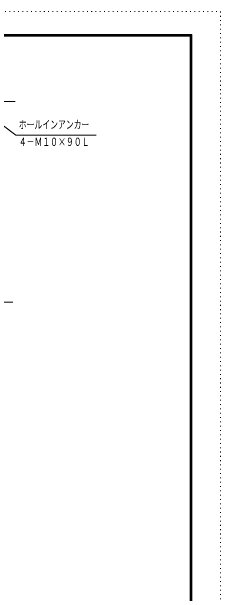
# Model space of a CAD drawing. Units: millimetres, scale not verified. Extents: x -5940 to 5940, y -4200 to 4200.
# Drawn here: x 4484 to 5940, y 155 to 4200 of the extents above; entities that cross this region are included whole.
import ezdxf
from ezdxf.enums import TextEntityAlignment as Align

# ---------------------------------------------------------------- set-up
doc = ezdxf.new("R2010")
doc.units = ezdxf.units.MM
doc.header["$LTSCALE"] = 10
doc.linetypes.add('USER3', pattern=[24, 12, -5, 2, -5])
doc.linetypes.add('USER5', pattern=[3, 0.5, -2.5])
for name, color, linetype, lineweight in [('0-4_2-2CENTER', 3, 'USER3', 18), ('0-6_2-5DIM', 3, 'Continuous', 18), ('0-8_F-F', 5, 'Continuous', 18), ('0-9_F-E_J_ADD', 5, 'USER5', 18)]:
    doc.layers.add(name, color=color, linetype=linetype, lineweight=lineweight)
doc.styles.add('ＭＳ ゴシック', font='')
doc.styles.get('ＭＳ ゴシック').set_extended_font_data('MS Gothic')

msp = doc.modelspace()

# ---------------------------------------------------------------- linework, layer by layer
at = {"layer": '0-4_2-2CENTER'}
for p, q in [((4509.7, 3574.57), (2213.7, 3574.57)), ((2213.7, 2179.57), (4509.7, 2179.57))]:
    msp.add_line(p, q, dxfattribs=at)
at = {"layer": '0-6_2-5DIM'}
msp.add_lwpolyline([(4206.51, 3570.99), (4514.48, 3342.01), (5074.48, 3342.01)], dxfattribs=at)
at = {"layer": '0-8_F-F'}
for points in [[(5740, -4000), (-5740, -4000), (-5740, 4040), (5740, 4040)], [(5739, -3999), (-5739, -3999), (-5739, 4039), (5739, 4039)], [(5738, -3998), (5738, 4038), (-5738, 4038), (-5738, -3998)], [(5737, -3997), (-5737, -3997), (-5737, 4037), (5737, 4037)], [(5736, -3996), (5736, 4036), (-5736, 4036), (-5736, -3996)], [(5735, -3995), (-5735, -3995), (-5735, 4035), (5735, 4035)], [(5734, -3994), (5734, 4034), (-5734, 4034), (-5734, -3994)], [(5733, -3993), (-5733, -3993), (-5733, 4033), (5733, 4033)], [(5732, -3992), (-5732, -3992), (-5732, 4032), (5732, 4032)], [(5731, -3991), (-5731, -3991), (-5731, 4031), (5731, 4031)], [(5730, -3990), (5730, 4030), (-5730, 4030), (-5730, -3990)]]:
    msp.add_lwpolyline(points, close=True, dxfattribs=at)
at = {"layer": '0-9_F-E_J_ADD'}
msp.add_lwpolyline([(5940, -4200), (-5940, -4200), (-5940, 4200), (5940, 4200)], close=True, dxfattribs=at)

# ---------------------------------------------------------------- texts
at = {"layer": '0-6_2-5DIM', "color": 7, "style": 'ＭＳ ゴシック', "width": 0.7}
for s, p in [('ホールインアンカー', (4534.48, 3369.61)), ('４－Ｍ１０×９０Ｌ', (4534.48, 3249.61))]:
    msp.add_text(s, height=55.72, dxfattribs=at).set_placement(p, align=Align.BOTTOM_LEFT)

doc.saveas('drawing.dxf')
